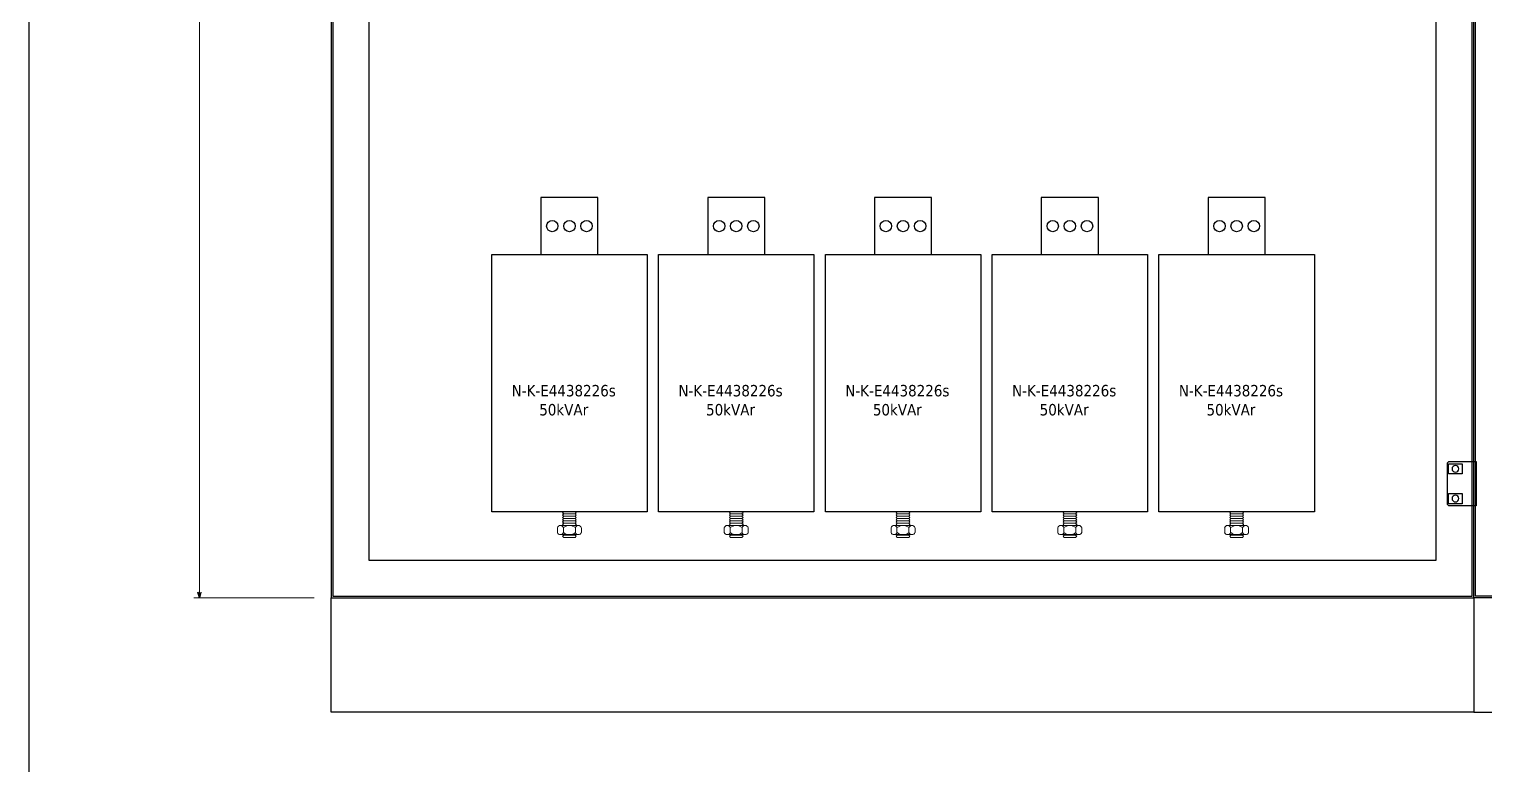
# Model space of a CAD drawing. Header units: millimetres. Extents: x 0 to 6523, y 0 to 4612.
# Drawn here: x 0 to 1274, y 1944 to 2588 of the extents above; entities that cross this region are included whole.
import ezdxf

# ---------------------------------------------------------------- set-up
doc = ezdxf.new("R2010")
doc.units = ezdxf.units.MM
doc.layers.add('00', color=7, linetype='Continuous', lineweight=0)
doc.layers.add('DIM', color=253, linetype='Continuous')
doc.styles.add('Arial', font='arial.ttf')
doc.dimstyles.new('CNC', dxfattribs={"dimtxt": 50, "dimasz": 5, "dimexe": 5, "dimexo": 15, "dimgap": 10, "dimtad": 1, "dimdec": 0, "dimtxsty": 'Standard', "dimblk": 'OPEN30', "dimcen": 10, "dimclrd": 5, "dimclre": 5, "dimclrt": 3, "dimazin": 3, "dimtfac": 1, "dimtdec": 0, "dimtmove": 0, "dimatfit": 3, "dimldrblk": 'ARCHTICK', "dimlwd": 9, "dimlwe": 9})

# ---------------------------------------------------------------- blocks, each defined once
blk = doc.blocks.new('*D8')
at = {"color": 0, "linetype": 'ByBlock', "lineweight": -2}
for p, q in [((147.8, 4185.1), (149.1, 4190.1)), ((149.1, 4190.1), (150.4, 4185.1)), ((149.1, 4190.1), (149.1, 4185.1)), ((149.1, 2090.1), (147.8, 2095.1)), ((150.4, 2095.1), (149.1, 2090.1)), ((149.1, 2090.1), (149.1, 2095.1))]:
    blk.add_line(p, q, dxfattribs=at)
at = {"layer": 'Defpoints', "color": 0, "transparency": 16777216}
for p in [(264.4, 4190.1), (149.1, 2090.1), (264.4, 2090.1)]:
    blk.add_point(p, dxfattribs=at)
at = {"layer": 'DIM', "color": 5, "lineweight": 9, "transparency": 16777216}
for p, q in [((249.4, 4190.1), (144.1, 4190.1)), ((149.1, 4185.1), (149.1, 2095.1)), ((249.4, 2090.1), (144.1, 2090.1))]:
    blk.add_line(p, q, dxfattribs=at)
at = {"layer": 'DIM', "color": 3, "transparency": 16777216, "insert": (113.6, 3140.1), "char_height": 50, "attachment_point": 5, "rotation": 90}
blk.add_mtext('2100', dxfattribs=at)
blk = doc.blocks.new('_ArchTick')
at = {"color": 0, "const_width": 0.15}
blk.add_lwpolyline([(-0.5, -0.5), (0.5, 0.5)], dxfattribs=at)
blk = doc.blocks.new('_Open30')
at = {"color": 0, "linetype": 'ByBlock', "lineweight": -2}
for p, q in [((-1, 0.27), (0, 0)), ((0, 0), (-1, -0.27)), ((0, 0), (-1, 0))]:
    blk.add_line(p, q, dxfattribs=at)
blk = doc.blocks.new('kva50')
at = {"color": 74, "lineweight": 5}
for p, q in [((-78812.8, 35557.7), (-78813.8, 35558.7)), ((-78812.8, 35555.7), (-78813.8, 35556.7)), ((-78812.8, 35553.7), (-78813.8, 35554.7)), ((-78812.8, 35553.7), (-78813.8, 35554.7)), ((-78812.8, 35551.7), (-78813.8, 35552.7)), ((-78812.8, 35551.7), (-78813.8, 35552.7)), ((-78812.8, 35549.7), (-78813.8, 35550.7)), ((-78802.8, 35557.7), (-78812.8, 35557.7)), ((-78802.8, 35555.7), (-78812.8, 35555.7)), ((-78802.8, 35553.7), (-78812.8, 35553.7)), ((-78802.8, 35553.7), (-78812.8, 35553.7)), ((-78802.8, 35551.7), (-78812.8, 35551.7)), ((-78802.8, 35551.7), (-78812.8, 35551.7)), ((-78802.8, 35549.7), (-78812.8, 35549.7)), ((-78802.8, 35557.7), (-78801.8, 35558.7)), ((-78802.8, 35555.7), (-78801.8, 35556.7)), ((-78802.8, 35553.7), (-78801.8, 35554.7)), ((-78802.8, 35553.7), (-78801.8, 35554.7)), ((-78802.8, 35551.7), (-78801.8, 35552.7)), ((-78802.8, 35551.7), (-78801.8, 35552.7)), ((-78802.8, 35549.7), (-78801.8, 35550.7)), ((-78812.8, 35547.7), (-78813.8, 35548.7)), ((-78812.8, 35537.2), (-78813.8, 35538.2)), ((-78802.8, 35547.7), (-78812.8, 35547.7)), ((-78812.8, 35539.2), (-78812.8, 35539.6)), ((-78802.8, 35539.2), (-78812.8, 35539.2)), ((-78802.8, 35537.2), (-78812.8, 35537.2)), ((-78802.8, 35547.7), (-78801.8, 35548.7)), ((-78802.8, 35539.2), (-78802.8, 35539.6)), ((-78802.8, 35537.2), (-78801.8, 35538.2))]:
    blk.add_line(p, q, dxfattribs=at)
at = {"color": 74}
for points in [[(-78832.8, 35784.7), (-78782.8, 35784.7), (-78782.8, 35834.7), (-78832.8, 35834.7)], [(-78875.8, 35784.7), (-78739.8, 35784.7), (-78739.8, 35559.7), (-78875.8, 35559.7)]]:
    blk.add_lwpolyline(points, close=True, dxfattribs=at)
for centre in [(-78822.8, 35809.7), (-78807.8, 35809.7), (-78792.8, 35809.7)]:
    blk.add_circle(centre, 5, dxfattribs=at)
at = {"layer": '00', "color": 74, "lineweight": 5}
for p, q in [((-78813.8, 35558.7), (-78812.8, 35559.7)), ((-78813.8, 35556.7), (-78812.8, 35557.7)), ((-78813.8, 35554.7), (-78812.8, 35555.7)), ((-78813.8, 35554.7), (-78812.8, 35555.7)), ((-78813.8, 35552.7), (-78812.8, 35553.7)), ((-78813.8, 35552.7), (-78812.8, 35553.7)), ((-78813.8, 35550.7), (-78812.8, 35551.7)), ((-78813.8, 35548.7), (-78812.8, 35549.7)), ((-78812.8, 35559.7), (-78802.8, 35559.7)), ((-78812.8, 35557.7), (-78802.8, 35557.7)), ((-78812.8, 35555.7), (-78802.8, 35555.7)), ((-78812.8, 35555.7), (-78802.8, 35555.7)), ((-78812.8, 35553.7), (-78802.8, 35553.7)), ((-78812.8, 35553.7), (-78802.8, 35553.7)), ((-78812.8, 35551.7), (-78802.8, 35551.7)), ((-78812.8, 35549.7), (-78802.8, 35549.7)), ((-78801.8, 35558.7), (-78802.8, 35559.7)), ((-78801.8, 35556.7), (-78802.8, 35557.7)), ((-78801.8, 35554.7), (-78802.8, 35555.7)), ((-78801.8, 35554.7), (-78802.8, 35555.7)), ((-78801.8, 35552.7), (-78802.8, 35553.7)), ((-78801.8, 35552.7), (-78802.8, 35553.7)), ((-78801.8, 35550.7), (-78802.8, 35551.7)), ((-78801.8, 35548.7), (-78802.8, 35549.7)), ((-78818.3, 35545.7), (-78818.3, 35541.5)), ((-78815.8, 35547.6), (-78801.8, 35547.6)), ((-78799.8, 35547.6), (-78815.8, 35547.6)), ((-78799.8, 35539.6), (-78815.8, 35539.6)), ((-78813.8, 35538.2), (-78812.8, 35539.2)), ((-78813.1, 35541.5), (-78813.1, 35545.7)), ((-78812.8, 35539.2), (-78802.8, 35539.2)), ((-78812.8, 35537.2), (-78802.8, 35537.2)), ((-78812.8, 35537.2), (-78802.8, 35537.2)), ((-78801.8, 35538.2), (-78802.8, 35539.2)), ((-78802.6, 35541.5), (-78802.6, 35545.7)), ((-78801.8, 35547.6), (-78801.8, 35548.7)), ((-78797.3, 35545.7), (-78797.3, 35541.5))]:
    blk.add_line(p, q, dxfattribs=at)
for centre, radius, start, end in [((-78815.7, 35544.9), 2.77, 18.8098, 161.1902), ((-78815.7, 35542.4), 2.77, 198.8098, 341.1902), ((-78807.8, 35539.3), 8.28, 50.6699, 129.3301), ((-78807.8, 35547.9), 8.28, 230.6699, 309.3301), ((-78800, 35544.9), 2.77, 18.8098, 161.1902), ((-78800, 35542.4), 2.77, 198.8098, 341.1902)]:
    blk.add_arc(centre, radius, start, end, dxfattribs=at)
at = {"color": 74, "insert": (-78812.8, 35657.2), "char_height": 10, "width": 106, "attachment_point": 5}
blk.add_mtext('{\\fTahoma|b0|i0|c0|p34;N-K-E4438226s\\P50kVAr}', dxfattribs=at)
blk = doc.blocks.new('HL044-1')
at = {"color": 1}
blk.add_lwpolyline([(2, 0), (25, 0), (25, 39), (2, 39, 0.414214), (0, 37), (0, 2, 0.414214)], format="xyb", close=True, dxfattribs=at)
for centre in [(7, 32.5), (7, 6.5)]:
    blk.add_circle(centre, 3, dxfattribs=at)
blk = doc.blocks.new('KHUNG CHUẨN')
at = {"color": 7}
blk.add_lwpolyline([(16919.25, -26555.16), (19889.25, -26555.16), (19889.25, -28655.16), (16919.25, -28655.16)], close=True, dxfattribs=at)
at = {"color": 3, "style": 'Arial'}
for tag, p in [('#01', (17055.57, -28580.1)), ('#02', (17431.39, -28580.1)), ('#03', (18030.58, -28580.1)), ('#08', (18751.7, -28580.1)), ('#10', (19064.78, -28580.1)), ('#11', (19060.3, -28625.69)), ('#05', (17308.45, -28633.02)), ('#06', (17632.65, -28633.73)), ('#09', (18753.85, -28632.6)), ('#12', (19806.46, -28628.91)), ('#04', (17024.77, -28634.62)), ('#07', (18002.01, -28634.74))]:
    blk.add_attdef(tag, p, '', height=20, dxfattribs=at)

msp = doc.modelspace()

# ---------------------------------------------------------------- linework, layer by layer
at = {"color": 7}
for points in [[(264.4, 2090.1), (1264.4, 2090.1), (1264.4, 4190.1), (264.4, 4190.1)], [(265.9, 2091.6), (1262.9, 2091.6), (1262.9, 4188.6), (265.9, 4188.6)], [(2164.4, 2090.1), (1264.4, 2090.1), (1264.4, 4190.1), (2164.4, 4190.1)], [(2162.9, 2091.6), (1265.9, 2091.6), (1265.9, 4188.6), (2162.9, 4188.6)], [(264.4, 2090.1), (1264.4, 2090.1), (1264.4, 1990.1), (264.4, 1990.1)], [(2164.4, 2090.1), (1264.4, 2090.1), (1264.4, 1990.1), (2164.4, 1990.1)]]:
    msp.add_lwpolyline(points, close=True, dxfattribs=at)
at = {"color": 46}
msp.add_lwpolyline([(297.4, 2123.1), (1231.4, 2123.1), (1231.4, 4157.1), (297.4, 4157.1)], close=True, dxfattribs=at)
at = {"color": 2}
for points in [[(1242.4, 2207.6), (1254.4, 2207.6), (1254.4, 2198.6), (1242.4, 2198.6)], [(1242.4, 2181.6), (1254.4, 2181.6), (1254.4, 2172.6), (1242.4, 2172.6)]]:
    msp.add_lwpolyline(points, close=True, dxfattribs=at)

# ---------------------------------------------------------------- block references
at = {"color": 3, "xscale": 2.196150000008856, "yscale": 2.196150000008856, "zscale": 2.196150000008856}
msp.add_blockref('KHUNG CHUẨN', (-37157.2, 62931), dxfattribs=at)
for p in [(79280.7, -33394.1), (79426.7, -33394.1), (79572.7, -33394.1), (79718.7, -33394.1), (79864.7, -33394.1)]:
    msp.add_blockref('kva50', p)
at = {"color": 7, "xscale": -1, "rotation": 180}
msp.add_blockref('HL044-1', (1241.4, 2209.6), dxfattribs=at)

# ---------------------------------------------------------------- dimensions: what is measured, and where the dimension line sits
at = {"layer": 'DIM', "color": 7}
dim = msp.add_linear_dim(base=(149.1, 2090.1), p1=(264.4, 4190.1), p2=(264.4, 2090.1), angle=90, dimstyle='CNC', dxfattribs=at)
dim.commit()
dim.dimension.update_dxf_attribs({"geometry": '*D8', "text_midpoint": (113.6, 3140.1)})

doc.saveas('drawing.dxf')
